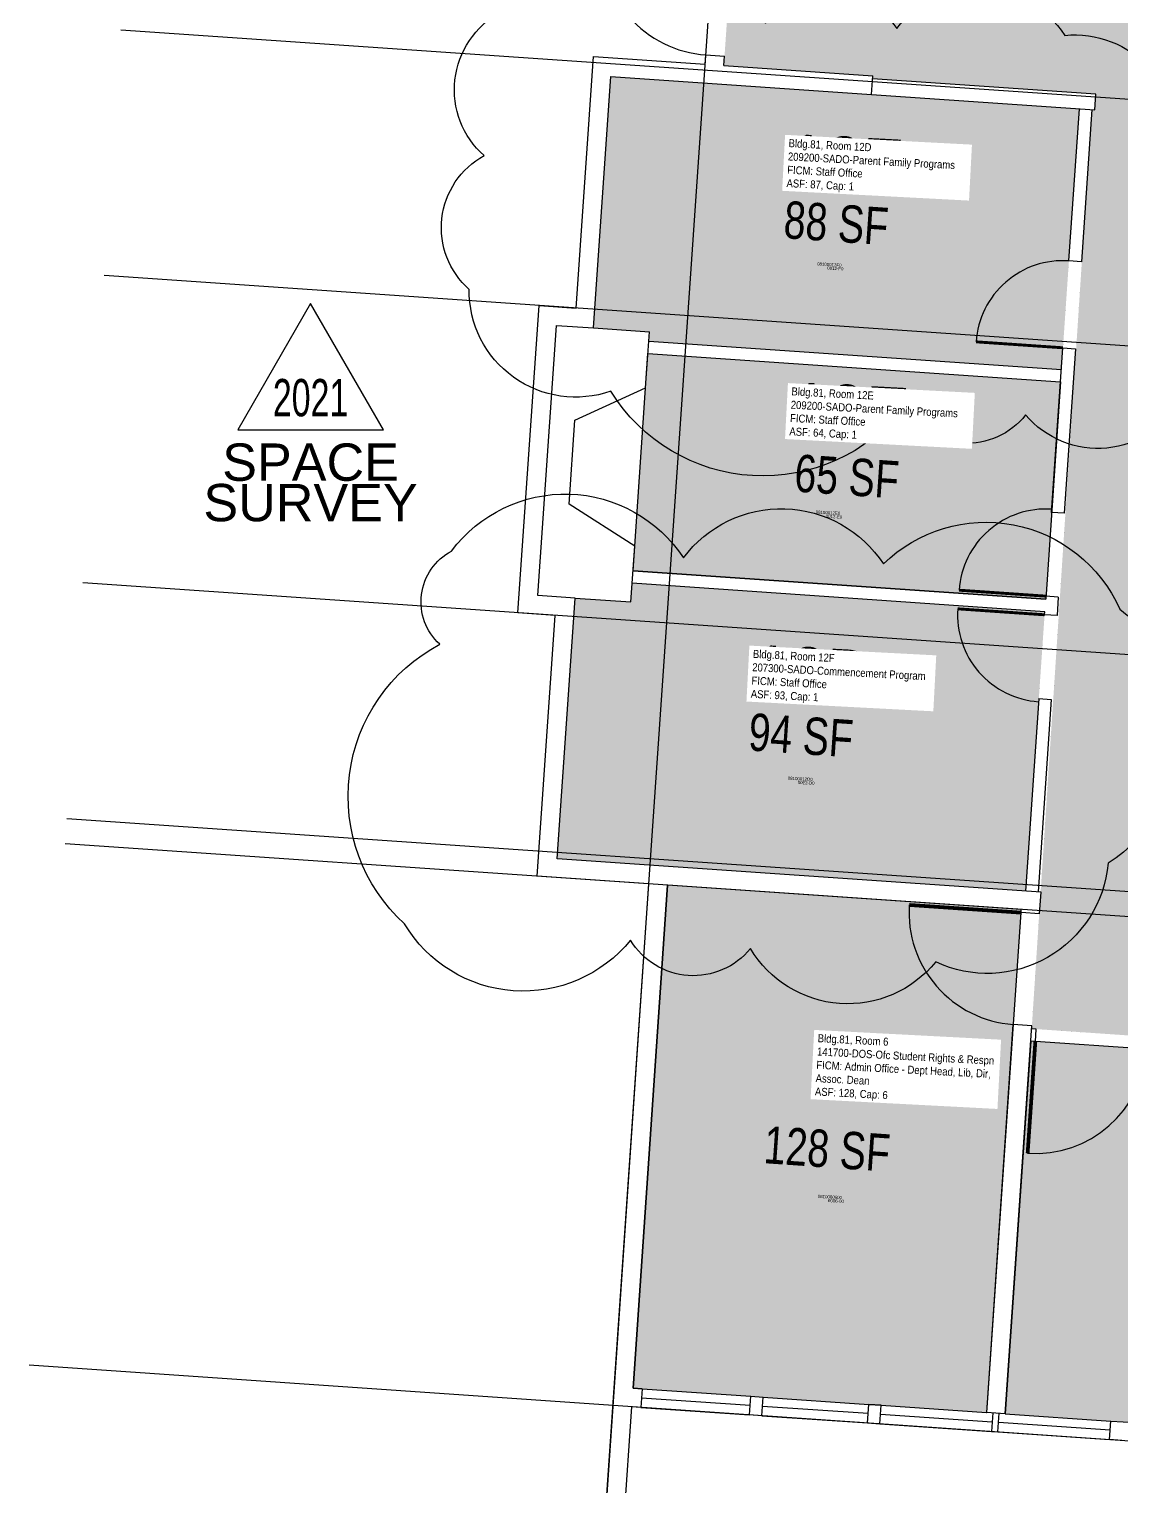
# Model space of a CAD drawing. Header units: inches. Extents: x 69222632 to 69224162, y 27679979 to 27681206.
# Drawn here: x 69222648.7 to 69223000.1, y 27680390.4 to 27680858.8 of the extents above; entities that cross this region are included whole.
import ezdxf
from ezdxf.enums import TextEntityAlignment as Align

# ---------------------------------------------------------------- set-up
doc = ezdxf.new("R2010")
doc.units = ezdxf.units.IN
doc.header["$LTSCALE"] = 50
doc.header["$MEASUREMENT"] = 0
doc.layers.get('0').update_dxf_attribs({"linetype": 'CONTINUOUS'})
for name, color, linetype in [('A-DOOR', 2, 'CONTINUOUS'), ('A-FLOR', 3, 'CONTINUOUS'), ('A-GLAZ', 1, 'CONTINUOUS'), ('A-GRID', 1, 'CONTINUOUS'), ('A-IDEN-RNUM', 7, 'CONTINUOUS'), ('A-IDEN-SNUM', 4, 'CONTINUOUS'), ('A-IDEN-VNUM', 4, 'CONTINUOUS'), ('A-WALL', 5, 'CONTINUOUS'), ('AREA-ASSIGN', 7, 'CONTINUOUS'), ('AREA-GROSS', 1, 'CONTINUOUS'), ('AREA-TEXT', 3, 'CONTINUOUS'), ('Rooms-Category-Color', 7, 'CONTINUOUS'), ('Rooms-College-Color', 7, 'CONTINUOUS'), ('Rooms-Department-Color', 7, 'CONTINUOUS'), ('Rooms-Division-Color', 7, 'CONTINUOUS'), ('Rooms-Information', 7, 'CONTINUOUS')]:
    doc.layers.add(name, color=color, linetype=linetype)
doc.layers.add('A-REV', color=1, linetype='CONTINUOUS', true_color=0xff0000)
doc.styles.add('Arial', font='arial.ttf')
doc.styles.add('CP_AREA', font='arial.ttf', dxfattribs={"height": 15})
doc.styles.add('CP_ROOMSNUMBER', font='arial.ttf', dxfattribs={"height": 1})
doc.styles.add('CP_ROOMVNUMBER', font='arial.ttf', dxfattribs={"width": 0.85, "height": 0.075})

# ---------------------------------------------------------------- blocks, each defined once
blk = doc.blocks.new('Space Revision')
at = {"layer": 'A-REV', "transparency": 16777216}
blk.add_lwpolyline([(0, 2.538), (-1.465, 0), (1.465, 0)], close=True, dxfattribs=at)
at = {"layer": 'A-REV', "transparency": 16777216, "insert": (0, -0.274), "char_height": 0.75, "attachment_point": 2, "line_spacing_factor": 0.65, "style": 'Arial'}
blk.add_mtext_dynamic_manual_height_columns('SPACE\\PSURVEY', width=1.2391, gutter_width=0.0182, heights=[0], dxfattribs=at)
at = {"layer": 'A-REV', "transparency": 16777216, "style": 'Arial', "width": 0.65}
blk.add_attdef('YEAR', text='', height=0.75, dxfattribs=at).set_placement((0, 0.646), align=Align.MIDDLE_CENTER)
at = {"layer": 'A-REV', "style": 'Arial', "flags": 1}
blk.add_attdef('UPDATES', text='', height=0.75, dxfattribs=at).set_placement((1.499, 1.084), align=Align.TOP_LEFT)

msp = doc.modelspace()

# ---------------------------------------------------------------- hatches: boundary and pattern name
at = {"layer": 'Rooms-Category-Color', "true_color": 0xadadad}
msp.add_hatch(color=253, dxfattribs=at).paths.add_polyline_path([(69223270.63, 27680724.47), (69223318.52, 27680721.17), (69223327.65, 27680853.83), (69223024.37, 27680874.69), (69223024.99, 27680883.67), (69222875.34, 27680893.97), (69222872.12, 27680847.08), (69222920, 27680843.78), (69222919.93, 27680842.78), (69222991.76, 27680837.84), (69222991.42, 27680832.85), (69222990.42, 27680832.92), (69222971.1, 27680537.55), (69223293.33, 27680515.38), (69223296.35, 27680559.28), (69223307.33, 27680558.52), (69223318.52, 27680721.17), (69223270.63, 27680724.47), (69223260.47, 27680576.82), (69223174.68, 27680582.72), (69223174.41, 27680578.73), (69223022.77, 27680589.16), (69223038.69, 27680820.62), (69223190.33, 27680810.18), (69223190.06, 27680806.19), (69223275.85, 27680800.29)])
at = {"layer": 'Rooms-Category-Color', "true_color": 0xfa9ba3}
for points in [[(69222848.19, 27680761.52), (69222830.23, 27680762.75), (69222835.79, 27680843.56), (69222986.43, 27680833.2), (69222980.67, 27680749.39), (69222847.98, 27680758.52)], [(69222847.71, 27680754.53), (69222980.39, 27680745.4), (69222975.59, 27680675.57), (69222842.9, 27680684.7)], [(69222842.22, 27680674.72), (69222842.63, 27680680.71), (69222975.31, 27680671.58), (69222969.14, 27680581.79), (69222818.49, 27680592.16), (69222824.26, 27680675.96)], [(69222967.66, 27680574.87), (69222967.73, 27680575.87), (69222853.99, 27680583.7), (69222842.9, 27680422.08), (69222845.87, 27680421.87), (69222880.79, 27680419.47), (69222884.78, 27680419.2), (69222918.7, 27680416.86), (69222922.69, 27680416.59), (69222956.61, 27680414.25), (69222956.63, 27680414.25)], [(69223075.58, 27680526.35), (69222972.27, 27680533.46), (69222970.83, 27680533.56), (69222962.59, 27680413.84), (69222996.52, 27680411.51), (69223000.5, 27680411.23), (69223033.42, 27680408.97), (69223035.42, 27680408.83), (69223067.34, 27680406.64)]]:
    msp.add_hatch(color=241, dxfattribs=at).paths.add_polyline_path(points)
at = {"layer": 'Rooms-College-Color', "true_color": 0xadadad}
msp.add_hatch(color=253, dxfattribs=at).paths.add_polyline_path([(69223270.63, 27680724.47), (69223318.52, 27680721.17), (69223327.65, 27680853.83), (69223024.37, 27680874.69), (69223024.99, 27680883.67), (69222875.34, 27680893.97), (69222872.12, 27680847.08), (69222920, 27680843.78), (69222919.93, 27680842.78), (69222991.76, 27680837.84), (69222991.42, 27680832.85), (69222990.42, 27680832.92), (69222971.1, 27680537.55), (69223293.33, 27680515.38), (69223296.35, 27680559.28), (69223307.33, 27680558.52), (69223318.52, 27680721.17), (69223270.63, 27680724.47), (69223260.47, 27680576.82), (69223174.68, 27680582.72), (69223174.41, 27680578.73), (69223022.77, 27680589.16), (69223038.69, 27680820.62), (69223190.33, 27680810.18), (69223190.06, 27680806.19), (69223275.85, 27680800.29)])
at = {"layer": 'Rooms-College-Color', "true_color": 0x80bc67}
for points in [[(69222848.19, 27680761.52), (69222830.23, 27680762.75), (69222835.79, 27680843.56), (69222986.43, 27680833.2), (69222980.67, 27680749.39), (69222847.98, 27680758.52)], [(69222847.71, 27680754.53), (69222980.39, 27680745.4), (69222975.59, 27680675.57), (69222842.9, 27680684.7)], [(69222842.22, 27680674.72), (69222842.63, 27680680.71), (69222975.31, 27680671.58), (69222969.14, 27680581.79), (69222818.49, 27680592.16), (69222824.26, 27680675.96)], [(69222967.66, 27680574.87), (69222967.73, 27680575.87), (69222853.99, 27680583.7), (69222842.9, 27680422.08), (69222845.87, 27680421.87), (69222880.79, 27680419.47), (69222884.78, 27680419.2), (69222918.7, 27680416.86), (69222922.69, 27680416.59), (69222956.61, 27680414.25), (69222956.63, 27680414.25)], [(69223075.58, 27680526.35), (69222972.27, 27680533.46), (69222970.83, 27680533.56), (69222962.59, 27680413.84), (69222996.52, 27680411.51), (69223000.5, 27680411.23), (69223033.42, 27680408.97), (69223035.42, 27680408.83), (69223067.34, 27680406.64)]]:
    msp.add_hatch(color=83, dxfattribs=at).paths.add_polyline_path(points)
at = {"layer": 'Rooms-Department-Color', "true_color": 0xacacac}
msp.add_hatch(color=253, dxfattribs=at).paths.add_polyline_path([(69223270.63, 27680724.47), (69223318.52, 27680721.17), (69223327.65, 27680853.83), (69223024.37, 27680874.69), (69223024.99, 27680883.67), (69222875.34, 27680893.97), (69222872.12, 27680847.08), (69222920, 27680843.78), (69222919.93, 27680842.78), (69222991.76, 27680837.84), (69222991.42, 27680832.85), (69222990.42, 27680832.92), (69222971.1, 27680537.55), (69223293.33, 27680515.38), (69223296.35, 27680559.28), (69223307.33, 27680558.52), (69223318.52, 27680721.17), (69223270.63, 27680724.47), (69223260.47, 27680576.82), (69223174.68, 27680582.72), (69223174.41, 27680578.73), (69223022.77, 27680589.16), (69223038.69, 27680820.62), (69223190.33, 27680810.18), (69223190.06, 27680806.19), (69223275.85, 27680800.29)])
at = {"layer": 'Rooms-Department-Color', "true_color": 0x604aed}
for points in [[(69222848.19, 27680761.52), (69222830.23, 27680762.75), (69222835.79, 27680843.56), (69222986.43, 27680833.2), (69222980.67, 27680749.39), (69222847.98, 27680758.52)], [(69222847.71, 27680754.53), (69222980.39, 27680745.4), (69222975.59, 27680675.57), (69222842.9, 27680684.7)], [(69222842.22, 27680674.72), (69222842.63, 27680680.71), (69222975.31, 27680671.58), (69222969.14, 27680581.79), (69222818.49, 27680592.16), (69222824.26, 27680675.96)], [(69222967.66, 27680574.87), (69222967.73, 27680575.87), (69222853.99, 27680583.7), (69222842.9, 27680422.08), (69222845.87, 27680421.87), (69222880.79, 27680419.47), (69222884.78, 27680419.2), (69222918.7, 27680416.86), (69222922.69, 27680416.59), (69222956.61, 27680414.25), (69222956.63, 27680414.25)], [(69223075.58, 27680526.35), (69222972.27, 27680533.46), (69222970.83, 27680533.56), (69222962.59, 27680413.84), (69222996.52, 27680411.51), (69223000.5, 27680411.23), (69223033.42, 27680408.97), (69223035.42, 27680408.83), (69223067.34, 27680406.64)]]:
    msp.add_hatch(color=173, dxfattribs=at).paths.add_polyline_path(points)
at = {"layer": 'Rooms-Division-Color', "true_color": 0xadadad}
msp.add_hatch(color=253, dxfattribs=at).paths.add_polyline_path([(69223270.63, 27680724.47), (69223318.52, 27680721.17), (69223327.65, 27680853.83), (69223024.37, 27680874.69), (69223024.99, 27680883.67), (69222875.34, 27680893.97), (69222872.12, 27680847.08), (69222920, 27680843.78), (69222919.93, 27680842.78), (69222991.76, 27680837.84), (69222991.42, 27680832.85), (69222990.42, 27680832.92), (69222971.1, 27680537.55), (69223293.33, 27680515.38), (69223296.35, 27680559.28), (69223307.33, 27680558.52), (69223318.52, 27680721.17), (69223270.63, 27680724.47), (69223260.47, 27680576.82), (69223174.68, 27680582.72), (69223174.41, 27680578.73), (69223022.77, 27680589.16), (69223038.69, 27680820.62), (69223190.33, 27680810.18), (69223190.06, 27680806.19), (69223275.85, 27680800.29)])
at = {"layer": 'Rooms-Division-Color', "true_color": 0x604aed}
for points in [[(69222848.19, 27680761.52), (69222830.23, 27680762.75), (69222835.79, 27680843.56), (69222986.43, 27680833.2), (69222980.67, 27680749.39), (69222847.98, 27680758.52)], [(69222847.71, 27680754.53), (69222980.39, 27680745.4), (69222975.59, 27680675.57), (69222842.9, 27680684.7)], [(69222842.22, 27680674.72), (69222842.63, 27680680.71), (69222975.31, 27680671.58), (69222969.14, 27680581.79), (69222818.49, 27680592.16), (69222824.26, 27680675.96)], [(69222967.66, 27680574.87), (69222967.73, 27680575.87), (69222853.99, 27680583.7), (69222842.9, 27680422.08), (69222845.87, 27680421.87), (69222880.79, 27680419.47), (69222884.78, 27680419.2), (69222918.7, 27680416.86), (69222922.69, 27680416.59), (69222956.61, 27680414.25), (69222956.63, 27680414.25)], [(69223075.58, 27680526.35), (69222972.27, 27680533.46), (69222970.83, 27680533.56), (69222962.59, 27680413.84), (69222996.52, 27680411.51), (69223000.5, 27680411.23), (69223033.42, 27680408.97), (69223035.42, 27680408.83), (69223067.34, 27680406.64)]]:
    msp.add_hatch(color=173, dxfattribs=at).paths.add_polyline_path(points)

# ---------------------------------------------------------------- linework, layer by layer
at = {"layer": 'A-DOOR'}
for points, const_width in [([(69222981.15, 27680756.38), (69222953.21, 27680758.3)], 0.933), ([(69222975.66, 27680676.57), (69222947.72, 27680678.49)], 0.933), ([(69222975.24, 27680670.58), (69222947.31, 27680672.5)], 0.933), ([(69222967.66, 27680574.87), (69222931.75, 27680577.34)], 1.2), ([(69222972.27, 27680533.46), (69222969.79, 27680497.55)], 1.2)]:
    msp.add_lwpolyline(points, dxfattribs=dict(at, const_width=const_width))
for centre, radius, start, end in [((69222868.81, 27680886.4), 36, 176.064, 266.064), ((69222981.15, 27680756.38), 28, 86.064, 176.064), ((69222975.66, 27680676.57), 28, 86.064, 176.064), ((69222975.24, 27680670.58), 28, 176.064, 266.064), ((69222967.66, 27680574.87), 36, 176.064, 266.064), ((69222972.27, 27680533.46), 36, 266.064, 356.064)]:
    msp.add_arc(centre, radius, start, end, dxfattribs=at)
at = {"layer": 'A-FLOR'}
for p, q in [((69222830.23, 27680762.75), (69222848.19, 27680761.52)), ((69222846.95, 27680743.56), (69222848.19, 27680761.52)), ((69222824.22, 27680733.09), (69222846.95, 27680743.56)), ((69222822.37, 27680706.16), (69222824.22, 27680733.09)), ((69222843.45, 27680692.68), (69222822.37, 27680706.16)), ((69222842.22, 27680674.72), (69222843.45, 27680692.68)), ((69222824.26, 27680675.96), (69222842.22, 27680674.72))]:
    msp.add_line(p, q, dxfattribs=at)
at = {"layer": 'A-FLOR', "const_width": 0.001}
msp.add_lwpolyline([(69222843.45, 27680692.68), (69222846.95, 27680743.56)], dxfattribs=at)
at = {"layer": 'A-GLAZ'}
for p, q in [((69222880.58, 27680416.48), (69222845.66, 27680418.88)), ((69222845.87, 27680421.87), (69222880.79, 27680419.47)), ((69222884.78, 27680419.2), (69222918.7, 27680416.86)), ((69222845.46, 27680415.89), (69222880.38, 27680413.49)), ((69222918.49, 27680413.87), (69222884.57, 27680416.2)), ((69222922.69, 27680416.59), (69222956.61, 27680414.25)), ((69222962.59, 27680413.84), (69222996.52, 27680411.51)), ((69222884.36, 27680413.21), (69222918.29, 27680410.88)), ((69222922.27, 27680410.6), (69222958.2, 27680408.13)), ((69222958.4, 27680411.12), (69222922.48, 27680413.6)), ((69222996.31, 27680408.52), (69222960.39, 27680410.99)), ((69222960.19, 27680407.99), (69222996.1, 27680405.52))]:
    msp.add_line(p, q, dxfattribs=at)
at = {"layer": 'A-GRID'}
for p, q in [((69222823.34, 27680225.59), (69222890.79, 27681205.83)), ((69224150.49, 27680757.17), (69222678.25, 27680858.47)), ((69224145.07, 27680678.3), (69222672.82, 27680779.6)), ((69224138.27, 27680579.53), (69222666.02, 27680680.83)), ((69224133.06, 27680503.73), (69222660.81, 27680605.03)), ((69224132.51, 27680495.73), (69222660.26, 27680597.03)), ((69224120.98, 27680328.13), (69222648.73, 27680429.42))]:
    msp.add_line(p, q, dxfattribs=at)
at = {"layer": 'A-REV'}
for points in [[(69222800.2, 27680864.14, -0.520567), (69222885.48, 27680860.67, -0.520567), (69222927.68, 27680858.95, -0.520567), (69222981.71, 27680856.75, -0.520567), (69223015.81, 27680817.65, -0.520567), (69223019, 27680739.48, -0.520567), (69222969.15, 27680734.81, -0.520567), (69222929.77, 27680737.07, -0.520567), (69222835.76, 27680742.45, -0.520567), (69222790.22, 27680775.15, -0.520567), (69222795.04, 27680818.14, -0.520567)], [(69222784.58, 27680691.08, -0.520567), (69222859.1, 27680688.86, -0.520567), (69222923.43, 27680686.94, -0.520567), (69222999.46, 27680672.44, -0.520567), (69222995.69, 27680590.79, -0.520567), (69222940.22, 27680559.05, -0.520567), (69222880.64, 27680563.32, -0.520567), (69222842.11, 27680566.07, -0.520567), (69222769.43, 27680571.27, -0.520567), (69222780.79, 27680661.11, -0.520567)]]:
    msp.add_lwpolyline(points, format="xyb", close=True, dxfattribs=at)
at = {"layer": 'A-WALL'}
for p, q in [((69222824.66, 27680769.15), (69222830.22, 27680849.96)), ((69222830.22, 27680849.96), (69222866.13, 27680847.49)), ((69222866.13, 27680847.49), (69222866.34, 27680850.48)), ((69222866.34, 27680850.48), (69222872.32, 27680850.07)), ((69222872.12, 27680847.08), (69222872.32, 27680850.07)), ((69222872.12, 27680847.08), (69222920, 27680843.78)), ((69222830.23, 27680762.75), (69222835.79, 27680843.56)), ((69222835.79, 27680843.56), (69222919.59, 27680837.79)), ((69222919.59, 27680837.79), (69222920, 27680843.78)), ((69222991.76, 27680837.84), (69222919.93, 27680842.78)), ((69222919.59, 27680837.79), (69222991.42, 27680832.85)), ((69222991.42, 27680832.85), (69222991.76, 27680837.84)), ((69222983.07, 27680784.31), (69222986.43, 27680833.2)), ((69222990.42, 27680832.92), (69222987.06, 27680784.04)), ((69222987.06, 27680784.04), (69222983.07, 27680784.31)), ((69222805.89, 27680671.21), (69222812.68, 27680769.97)), ((69222812.68, 27680769.97), (69222824.66, 27680769.15)), ((69222812.29, 27680676.78), (69222818.26, 27680763.58)), ((69222818.26, 27680763.58), (69222830.23, 27680762.75)), ((69222847.98, 27680758.52), (69222980.67, 27680749.39)), ((69222977.51, 27680703.5), (69222981.15, 27680756.38)), ((69222981.15, 27680756.38), (69222985.14, 27680756.1)), ((69222985.14, 27680756.1), (69222981.5, 27680703.23)), ((69222847.71, 27680754.53), (69222980.39, 27680745.4)), ((69222981.5, 27680703.23), (69222977.51, 27680703.5)), ((69222975.31, 27680671.58), (69222842.63, 27680680.71)), ((69222842.9, 27680684.7), (69222975.59, 27680675.57)), ((69222824.26, 27680675.96), (69222812.29, 27680676.78)), ((69222975.66, 27680676.57), (69222975.59, 27680675.57)), ((69222979.65, 27680676.29), (69222975.66, 27680676.57)), ((69222979.65, 27680676.29), (69222979.24, 27680670.31)), ((69222818.49, 27680592.16), (69222824.26, 27680675.96)), ((69222975.24, 27680670.58), (69222975.31, 27680671.58)), ((69222817.86, 27680670.38), (69222805.89, 27680671.21)), ((69222812.09, 27680586.58), (69222817.86, 27680670.38)), ((69222979.24, 27680670.31), (69222975.24, 27680670.58)), ((69222973.39, 27680643.64), (69222969.14, 27680581.79)), ((69222977.38, 27680643.37), (69222973.13, 27680581.52)), ((69222973.39, 27680643.64), (69222977.38, 27680643.37)), ((69222974.12, 27680581.45), (69222818.49, 27680592.16)), ((69222848.01, 27680584.11), (69222812.09, 27680586.58)), ((69222833.83, 27680377.6), (69222848.01, 27680584.11)), ((69222842.9, 27680422.08), (69222853.99, 27680583.7)), ((69222967.73, 27680575.87), (69222853.99, 27680583.7)), ((69222973.64, 27680574.46), (69222974.12, 27680581.45)), ((69222967.66, 27680574.87), (69222967.73, 27680575.87)), ((69222973.64, 27680574.46), (69222967.66, 27680574.87)), ((69222956.63, 27680414.25), (69222965.19, 27680538.96)), ((69222962.59, 27680413.84), (69222971.17, 27680538.54)), ((69222971.17, 27680538.54), (69222965.19, 27680538.96)), ((69222972.54, 27680537.45), (69222971.1, 27680537.55)), ((69222972.27, 27680533.46), (69222972.54, 27680537.45)), ((69222972.27, 27680533.46), (69222970.83, 27680533.56)), ((69222845.87, 27680421.87), (69222842.9, 27680422.08)), ((69222845.87, 27680421.87), (69222845.46, 27680415.89)), ((69222880.38, 27680413.49), (69222880.79, 27680419.47)), ((69222880.79, 27680419.47), (69222884.78, 27680419.2)), ((69222884.36, 27680413.21), (69222884.78, 27680419.2)), ((69222842.46, 27680416.09), (69222839.79, 27680377.19)), ((69222845.46, 27680415.89), (69222842.46, 27680416.09)), ((69222918.29, 27680410.88), (69222918.7, 27680416.86)), ((69222922.69, 27680416.59), (69222918.7, 27680416.86)), ((69222922.27, 27680410.6), (69222922.69, 27680416.59)), ((69222922.27, 27680410.6), (69222922.69, 27680416.59)), ((69222962.59, 27680413.84), (69222956.61, 27680414.25)), ((69222958.61, 27680414.12), (69222958.2, 27680408.13)), ((69222960.19, 27680407.99), (69222960.6, 27680413.98)), ((69222884.36, 27680413.21), (69222880.38, 27680413.49)), ((69222918.29, 27680410.88), (69222922.27, 27680410.6)), ((69222996.1, 27680405.52), (69222996.52, 27680411.51)), ((69222996.52, 27680411.51), (69223000.5, 27680411.23)), ((69222958.2, 27680408.13), (69222960.19, 27680407.99)), ((69223000.09, 27680405.25), (69222996.1, 27680405.52))]:
    msp.add_line(p, q, dxfattribs=at)
at = {"layer": 'AREA-ASSIGN', "const_width": 0.001}
msp.add_lwpolyline([(69222875.34, 27680893.97), (69222872.12, 27680847.08), (69222920, 27680843.78), (69222919.93, 27680842.78), (69222991.76, 27680837.84), (69222991.42, 27680832.85), (69222990.42, 27680832.92), (69222971.1, 27680537.55), (69223293.33, 27680515.38)], dxfattribs=at)
for points in [[(69222848.19, 27680761.52), (69222830.23, 27680762.75), (69222835.79, 27680843.56), (69222986.43, 27680833.2), (69222980.67, 27680749.39), (69222847.98, 27680758.52), (69222848.19, 27680761.52)], [(69222842.22, 27680674.72), (69222842.63, 27680680.71), (69222975.31, 27680671.58), (69222969.14, 27680581.79), (69222818.49, 27680592.16), (69222824.26, 27680675.96), (69222842.22, 27680674.72)]]:
    msp.add_lwpolyline(points, close=True, dxfattribs=at)
at = {"layer": 'AREA-ASSIGN'}
for points in [[(69222847.71, 27680754.53), (69222980.39, 27680745.4), (69222975.59, 27680675.57), (69222842.9, 27680684.7)], [(69222967.66, 27680574.87), (69222967.73, 27680575.87), (69222853.99, 27680583.7), (69222842.9, 27680422.08), (69222845.87, 27680421.87), (69222880.79, 27680419.47), (69222884.78, 27680419.2), (69222918.7, 27680416.86), (69222922.69, 27680416.59), (69222956.61, 27680414.25), (69222956.63, 27680414.25)], [(69223075.58, 27680526.35), (69222972.27, 27680533.46), (69222970.83, 27680533.56), (69222962.59, 27680413.84), (69222996.52, 27680411.51), (69223000.5, 27680411.23), (69223033.42, 27680408.97), (69223035.42, 27680408.83), (69223067.34, 27680406.64)]]:
    msp.add_lwpolyline(points, close=True, dxfattribs=at)
at = {"layer": 'AREA-GROSS', "const_width": 0.012}
msp.add_lwpolyline([(69222880.34, 27681054), (69222886.33, 27681053.59), (69222883.44, 27681011.69), (69223422.17, 27680974.62), (69223415.79, 27680881.84), (69223918.6, 27680847.24), (69223900.47, 27680583.87), (69223397.66, 27680618.46), (69223381.19, 27680379.03), (69222842.46, 27680416.09), (69222839.79, 27680377.19), (69222833.83, 27680377.6), (69222848.01, 27680584.11), (69222812.09, 27680586.58), (69222817.86, 27680670.38), (69222805.89, 27680671.21), (69222812.68, 27680769.97), (69222824.66, 27680769.15), (69222830.22, 27680849.96), (69222866.13, 27680847.49)], close=True, dxfattribs=at)

# ---------------------------------------------------------------- block references
at = {"xscale": 16, "yscale": 16, "zscale": 16}
msp.add_blockref('Space Revision', (69222739.22, 27680730.02), dxfattribs=at).add_auto_attribs({'YEAR': '2021'})

# ---------------------------------------------------------------- texts
at = {"layer": 'A-IDEN-RNUM', "style": 'CP_ROOMSNUMBER'}
for s, p in [('0012-F0', (69222907.96, 27680781.87)), ('0012-E0', (69222907.52, 27680702.13)), ('0012-D0', (69222898.59, 27680616.6)), ('0006-00', (69222908.14, 27680482.23))]:
    msp.add_text(s, height=1, rotation=357.008, dxfattribs=at).set_placement(p, align=Align.MIDDLE)
at = {"layer": 'A-IDEN-SNUM', "style": 'CP_ROOMSNUMBER'}
for s, p in [('08100012F0', (69222906.03, 27680783.15)), ('08100012E0', (69222905.59, 27680703.41)), ('08100012D0', (69222896.66, 27680617.88)), ('0810000600', (69222906.21, 27680483.51))]:
    msp.add_text(s, height=1, rotation=357.008, dxfattribs=at).set_placement(p, align=Align.MIDDLE)
at = {"layer": 'A-IDEN-VNUM', "style": 'CP_ROOMVNUMBER', "width": 0.85}
for s, p in [('12F', (69222911.03, 27680815.33)), ('12E', (69222912.56, 27680735.54)), ('12D', (69222900.74, 27680651.15)), ('6', (69222907.71, 27680523.93))]:
    msp.add_text(s, height=18, rotation=357.008, dxfattribs=at).set_placement(p, align=Align.MIDDLE)
at = {"layer": 'AREA-TEXT', "style": 'CP_AREA', "width": 0.75}
for s, p in [('88 SF', (69222908.23, 27680796.48)), ('65 SF', (69222911.65, 27680715.05)), ('94 SF', (69222896.9, 27680631.87)), ('128 SF', (69222905.31, 27680498.98))]:
    msp.add_text(s, height=12, rotation=356.064, dxfattribs=at).set_placement(p, align=Align.MIDDLE_CENTER)

# ---------------------------------------------------------------- next in the draw order: texts
at = {"layer": 'Rooms-Information', "width": 57.6, "attachment_point": 7, "rotation": 357.008, "style": 'CP_ROOMVNUMBER', "bg_fill": 3, "box_fill_scale": 1.5, "bg_fill_color": 256, "bg_fill_true_color": 13158600, "bg_fill_transparency": 0}
for s, insert, char_height in [('Bldg.81, Room 12D^M^J209200-SADO-Parent Family Programs^M^JFICM: Staff Office^M^JASF: 87, Cap: 1', (69222892.17, 27680807.27), 2.5714), ('Bldg.81, Room 12E^M^J209200-SADO-Parent Family Programs^M^JFICM: Staff Office^M^JASF: 64, Cap: 1', (69222893.09, 27680727.5), 2.5714), ('Bldg.81, Room 12F^M^J207300-SADO-Commencement Program^M^JFICM: Staff Office^M^JASF: 93, Cap: 1', (69222880.69, 27680643.15), 2.5714), ('Bldg.81, Room 6^M^J141700-DOS-Ofc Student Rights & Respn^M^JFICM: Admin Office - Dept Head, Lib, Dir, Assoc. Dean^M^JASF: 128, Cap: 6', (69222901.31, 27680515.37), 2.57143)]:
    msp.add_mtext(s, dxfattribs=dict(at, insert=insert, char_height=char_height))

doc.saveas('drawing.dxf')
